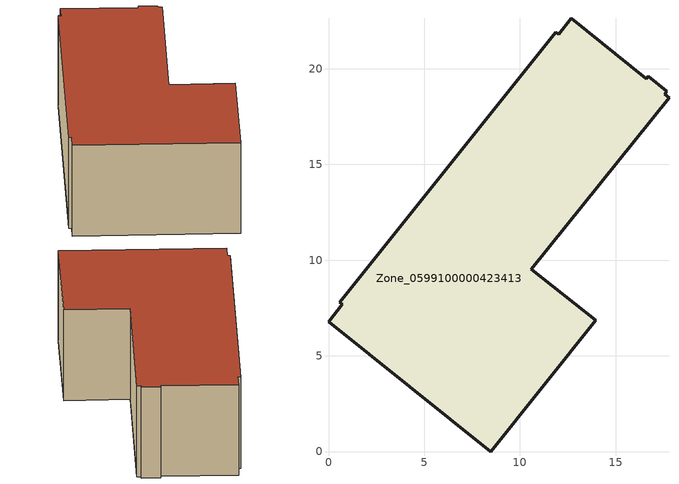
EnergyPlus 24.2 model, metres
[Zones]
Zone_0599100000423413
 floor ground (C_G): 17.57,18.68 17.8,18.5 10.6,9.54 13.96,6.86 8.47,0 0,6.79 0.72,7.69 0.58,7.8 11.88,21.91 12.03,21.8 12.67,22.63 16.6,19.47 16.71,19.61 17.69,18.83 z0
 wall outside (C_F): 0,6.79 8.47,0 13.96,6.86 10.6,9.54 17.8,18.5 17.57,18.68 17.69,18.83 16.71,19.61 16.6,19.47 12.67,22.63 12.03,21.8 11.88,21.91 0.58,7.8 0.72,7.69 0,6.79 z0:6.49
 roof outside (C_R): 17.8,18.5 17.57,18.68 17.69,18.83 16.71,19.61 16.6,19.47 12.67,22.63 12.03,21.8 11.88,21.91 0.58,7.8 0.72,7.69 0,6.79 8.47,0 13.96,6.86 10.6,9.54 z6.49
[BUILDING]
Pand.0599100000423413: North Axis=0; Terrain=City; Loads Convergence Tolerance Value=0.04; Temperature Convergence Tolerance Value=0.4; Solar Distribution=FullExterior; Maximum Number of Warmup Days=25; Minimum Number of Warmup Days=1
[Site:Location]
Rotterdam.The.Hague.AP_ZH_NLD Design_Conditions: Latitude=51.96; Longitude=4.45; Time Zone=1; Elevation=-4.5
[SITE:GROUNDTEMPERATURE:BUILDINGSURFACE]
18, 18, 18, 18, 18, 18, 18, 18, 18, 18, 18, 18
[MATERIAL] Thermal Absorptance=0.9; Solar Absorptance=0.7; Visible Absorptance=0.7
Name | Roughness | Thickness | Conductivity | Density | Specific Heat
G.D.1992-2005 | MediumSmooth | 0.15 | 0.06 | 540 | 1210
F.D.1992-2005 | Rough | 0.3 | 0.12 | 1920 | 840
R.D.1992-2005 | MediumRough | 0.2 | 0.08 | 1500 | 1000
[CONSTRUCTION]
C_G: G.D.1992-2005
C_F: F.D.1992-2005
C_R: R.D.1992-2005
[ZONE]
Zone_0599100000423413: Type=1; Multiplier=1; Ceiling Height=Autocalculate; Volume=Autocalculate; Floor Area=autocalculate; Part of Total Floor Area=Yes
[ZONEINFILTRATION:DESIGNFLOWRATE]
Infil_Zone_0599100000423413: Zone or ZoneList or Space or SpaceList=Zone_0599100000423413; Schedule=AlwaysOn; Design Flow Rate Calculation Method=Flow/Area; Flow Rate per Floor Area=0.0021; Constant Term Coefficient=1; Temperature Term Coefficient=0; Velocity Term Coefficient=0; Velocity Squared Term Coefficient=0
[HVACTEMPLATE:ZONE:IDEALLOADSAIRSYSTEM]
Zone_0599100000423413: Maximum Heating Supply Air Temperature=50; Minimum Cooling Supply Air Temperature=13; Maximum Heating Supply Air Humidity Ratio=0.0156; Minimum Cooling Supply Air Humidity Ratio=0.0077; Heating Limit=NoLimit; Cooling Limit=NoLimit; Dehumidification Control Type=ConstantSensibleHeatRatio; Cooling Sensible Heat Ratio=0.7; Dehumidification Setpoint=60; Humidification Control Type=None; Humidification Setpoint=30; Outdoor Air Method=None; Outdoor Air Flow Rate per Person=0.00944; Outdoor Air Flow Rate per Zone Floor Area=0; Outdoor Air Flow Rate per Zone=0; Demand Controlled Ventilation Type=None; Outdoor Air Economizer Type=NoEconomizer; Heat Recovery Type=None; Sensible Heat Recovery Effectiveness=0.7; Latent Heat Recovery Effectiveness=0.65
[ZONECONTROL:THERMOSTAT]
ThermostatControl_Zone_0599100000423413: Zone or ZoneList=Zone_0599100000423413; Control Type Schedule=DualSetpointControlType; Control 1=Thermostat_Zone_0599100000423413; Temperature Difference Between Cutout And Setpoint=0
[THERMOSTATSETPOINT:DUALSETPOINT]
Thermostat_Zone_0599100000423413: Heating Setpoint Temperature Schedule=HeatingSetpoint_Zone_0599100000423413; Cooling Setpoint Temperature Schedule=CoolingSetpoint_Zone_0599100000423413
[SCHEDULE:COMPACT]
HeatingSetpoint_Zone_0599100000423413: Through: 12/31, For: AllDays, Until: 24:00, 21
CoolingSetpoint_Zone_0599100000423413: Through: 12/31, For: AllDays, Until: 24:00, 24
DualSetpointControlType: Through: 12/31, For: AllDays, Until: 24:00, 4
AlwaysOn: Through: 12/31, For: AllDays, Until: 24:00, 1
